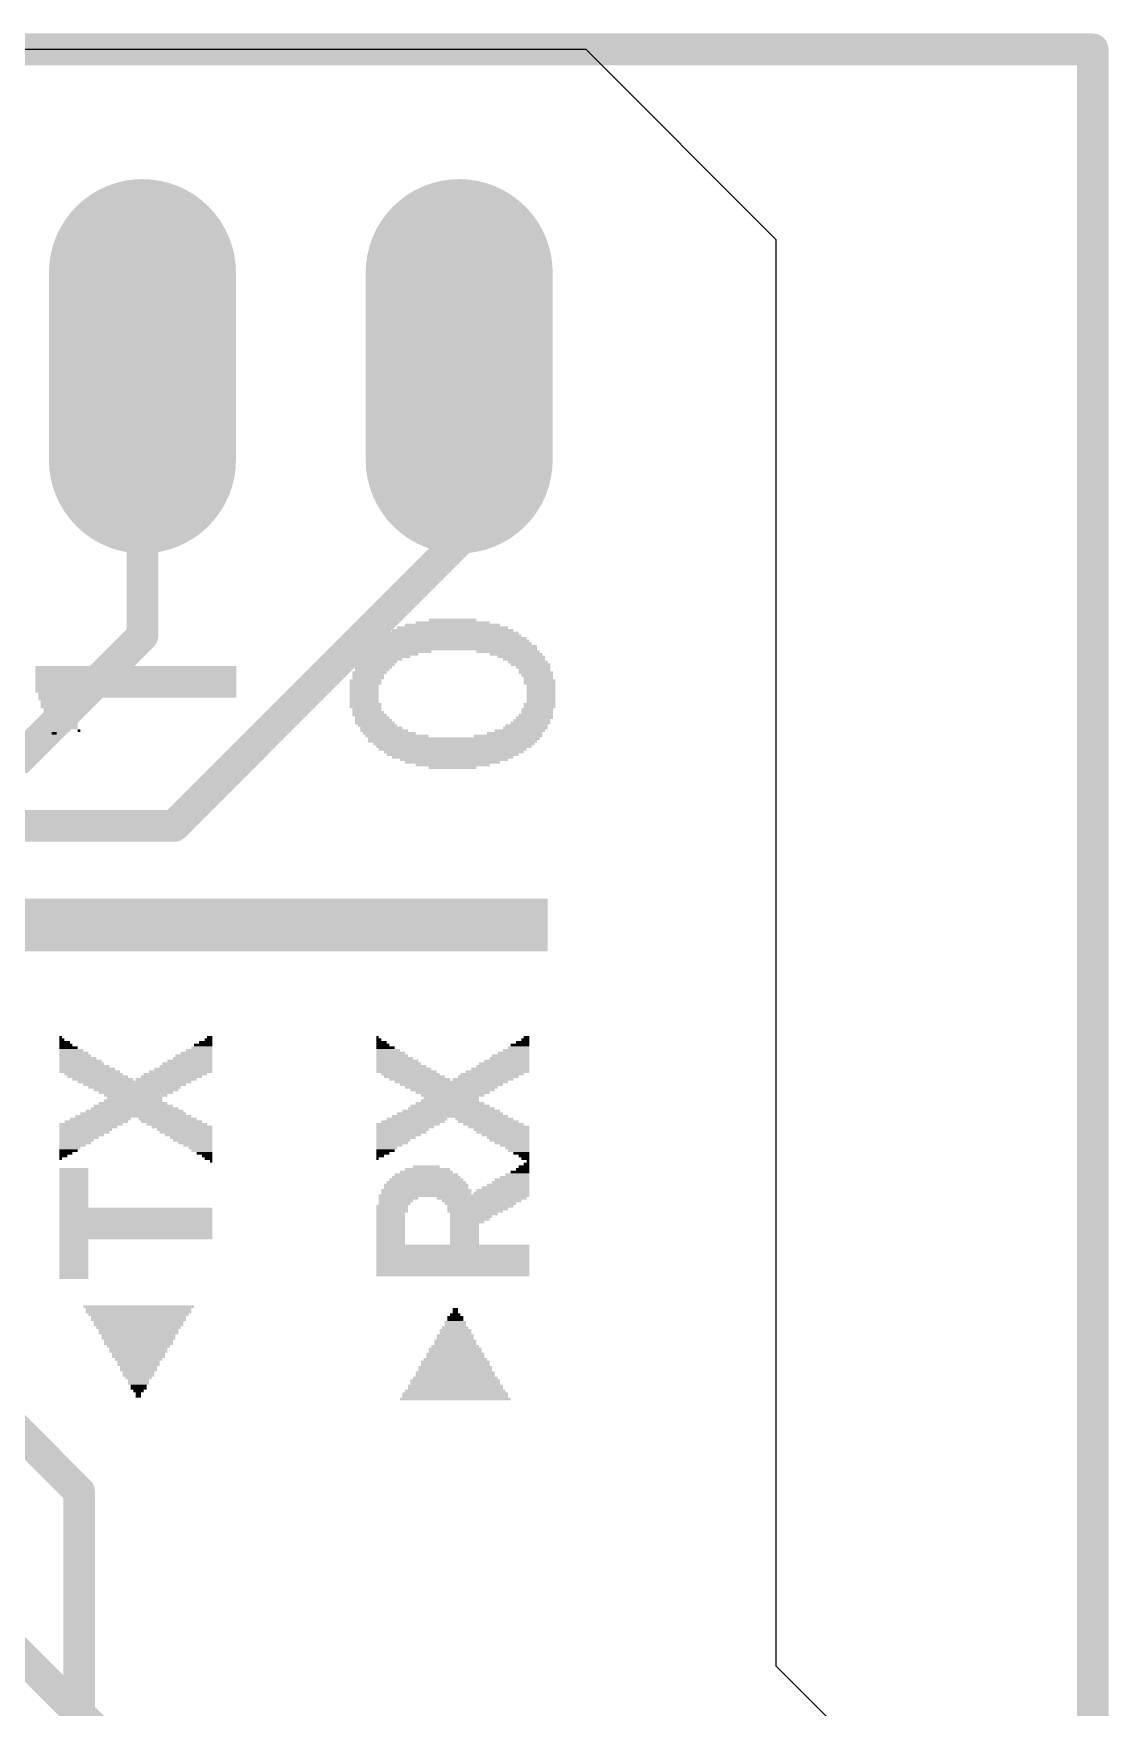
# Model space of a CAD drawing. Extents: x -3.3 to 68.7, y -0.1 to 53.5.
# Drawn here: x 60.09 to 68.71, y 40.05 to 53.47 of the extents above; entities that cross this region are included whole.
import ezdxf

# ---------------------------------------------------------------- set-up
doc = ezdxf.new("R2010")
doc.units = 0
for name, color, linetype in [('1', 12, 'CONTINUOUS'), ('16', 5, 'CONTINUOUS'), ('17', 110, 'CONTINUOUS'), ('20', 53, 'CONTINUOUS'), ('200', 4, 'CONTINUOUS')]:
    doc.layers.add(name, color=color, linetype=linetype)

# ---------------------------------------------------------------- blocks, each defined once
blk = doc.blocks.new('LONGP100')
at = {"const_width": 1}
blk.add_lwpolyline([(-0.5, 0), (0.5, 0)], dxfattribs=at)
at = {"const_width": 0.5}
for points in [[(-0.5, 0.25, 1), (-0.5, -0.25)], [(0.5, -0.25, 1), (0.5, 0.25)]]:
    blk.add_lwpolyline(points, format="xyb", dxfattribs=at)
blk = doc.blocks.new('RECT')
blk.add_solid([(-0.5, -0.5), (0.5, -0.5), (-0.5, 0.5), (0.5, 0.5)])

msp = doc.modelspace()

# ---------------------------------------------------------------- linework, layer by layer
at = {"layer": '1', "const_width": 0.254}
for points in [[(0, 53.34), (68.58, 53.34)], [(68.58, 53.34), (68.58, 0)], [(61.087, 39.37), (59.309, 41.148)]]:
    msp.add_lwpolyline(points, dxfattribs=at)
at = {"layer": '1', "const_width": 0.127}
for points in [[(68.6435, 53.34, 1), (68.5165, 53.34)], [(68.58, 53.2765, 1), (68.58, 53.4035)]]:
    msp.add_lwpolyline(points, format="xyb", dxfattribs=at)
at = {"layer": '16', "const_width": 0.254}
for points in [[(0, 53.34), (68.58, 53.34)], [(68.58, 53.34), (68.58, 0)], [(60.96, 48.641), (60.96, 50.8)], [(63.627, 50.673), (63.5, 50.8)], [(63.627, 49.53), (63.627, 50.673)], [(61.214, 47.117), (63.627, 49.53)], [(59.944, 47.625), (60.96, 48.641)], [(61.214, 47.117), (43.053, 47.117)], [(60.452, 41.783), (57.023, 45.212)], [(60.452, 41.783), (60.452, 38.354)]]:
    msp.add_lwpolyline(points, dxfattribs=at)
at = {"layer": '16', "const_width": 0.127}
for points in [[(68.6435, 53.34, 1), (68.5165, 53.34)], [(68.58, 53.2765, 1), (68.58, 53.4035)], [(61.0235, 50.8, 1), (60.8965, 50.8)], [(63.5449, 50.8449, 1), (63.4551, 50.7551)], [(63.6905, 50.673, 1), (63.5635, 50.673)], [(63.5821, 50.6281, 1), (63.6719, 50.7179)], [(63.6719, 49.4851, 1), (63.5821, 49.5749)], [(63.5635, 49.53, 1), (63.6905, 49.53)], [(60.8965, 48.641, 1), (61.0235, 48.641)], [(61.0049, 48.5961, 1), (60.9151, 48.6859)], [(61.1691, 47.1619, 1), (61.2589, 47.0721)], [(61.214, 47.0535, 1), (61.214, 47.1805)], [(60.5155, 41.783, 1), (60.3885, 41.783)], [(60.4071, 41.7381, 1), (60.4969, 41.8279)]]:
    msp.add_lwpolyline(points, format="xyb", dxfattribs=at)
at = {"layer": '20'}
for p, q in [((1, 53.34), (64.516, 53.34)), ((64.516, 53.34), (66.04, 51.816)), ((66.04, 51.816), (66.04, 40.386)), ((66.04, 40.386), (68.58, 37.846))]:
    msp.add_line(p, q, dxfattribs=at)

# ---------------------------------------------------------------- block references
at = {"layer": '17', "xscale": 1.5, "yscale": 1.5, "rotation": 90}
for p in [(60.96, 50.8), (60.96, 50.8), (63.5, 50.8), (63.5, 50.8)]:
    msp.add_blockref('LONGP100', p, dxfattribs=at)
at = {"layer": '200'}
for p, xscale, yscale in [((63.4467, 48.7045), 0.889, 0.0213), ((63.4467, 48.7257), 0.762, 0.0211), ((63.4479, 48.7468), 0.5918, 0.0211), ((63.4467, 48.768), 0.381, 0.0213), ((63.4467, 48.5563), 1.3564, 0.0211), ((63.4365, 48.5775), 1.2903, 0.0213), ((63.4479, 48.5987), 1.2268, 0.0211), ((63.4479, 48.6198), 1.1862, 0.0211), ((63.4365, 48.641), 1.1227, 0.0213), ((63.4479, 48.6622), 1.0592, 0.0211), ((63.4479, 48.6833), 0.9728, 0.0211), ((62.865, 48.4505), 0.3607, 0.0213), ((62.8434, 48.4293), 0.3175, 0.0211), ((62.9082, 48.4717), 0.4013, 0.0211), ((62.9501, 48.4928), 0.4445, 0.0211), ((63.4365, 48.5352), 1.3767, 0.0211), ((63.0123, 48.514), 0.5283, 0.0213), ((63.8912, 48.514), 0.508, 0.0213), ((63.9559, 48.4928), 0.4242, 0.0211), ((63.9978, 48.4717), 0.381, 0.0211), ((64.0194, 48.4505), 0.3378, 0.0213), ((64.0499, 48.4293), 0.3175, 0.0211), ((60.9067, 48.387), 1.6104, 0.0213), ((60.9067, 48.3658), 1.6104, 0.0211), ((60.9067, 48.3447), 1.6104, 0.0211), ((60.9067, 48.3235), 1.6104, 0.0213), ((60.9067, 48.3023), 1.6104, 0.0211), ((62.771, 48.3235), 0.254, 0.0213), ((62.771, 48.3023), 0.254, 0.0211), ((62.7812, 48.3447), 0.2743, 0.0211), ((62.8231, 48.4082), 0.3175, 0.0211), ((62.8129, 48.387), 0.2972, 0.0213), ((62.8015, 48.3658), 0.2743, 0.0211), ((64.0728, 48.4082), 0.3175, 0.0211), ((64.0931, 48.387), 0.2769, 0.0213), ((64.1045, 48.3658), 0.254, 0.0211), ((64.1147, 48.3447), 0.2743, 0.0211), ((64.1248, 48.3235), 0.254, 0.0213), ((64.135, 48.3023), 0.2337, 0.0211), ((60.9067, 48.2812), 1.6104, 0.0211), ((60.9067, 48.26), 1.6104, 0.0213), ((60.9067, 48.2388), 1.6104, 0.0211), ((60.9067, 48.2177), 1.6104, 0.0211), ((60.9067, 48.1965), 1.6104, 0.0213), ((60.9181, 48.1753), 1.5875, 0.0211), ((60.9181, 48.1542), 1.5875, 0.0211), ((62.7482, 48.2812), 0.254, 0.0211), ((62.7482, 48.26), 0.254, 0.0213), ((62.738, 48.2388), 0.2337, 0.0211), ((62.738, 48.2177), 0.2337, 0.0211), ((62.738, 48.1965), 0.2337, 0.0213), ((62.738, 48.1753), 0.2337, 0.0211), ((62.738, 48.1542), 0.2337, 0.0211), ((64.1452, 48.2812), 0.254, 0.0211), ((64.1452, 48.26), 0.254, 0.0213), ((64.1566, 48.2388), 0.2311, 0.0211), ((64.1566, 48.2177), 0.2311, 0.0211), ((64.1566, 48.1965), 0.2311, 0.0213), ((64.1566, 48.1753), 0.2311, 0.0211), ((64.1566, 48.1542), 0.2311, 0.0211), ((60.2513, 48.133), 0.254, 0.0213), ((60.2615, 48.1118), 0.2337, 0.0211), ((60.2717, 48.0907), 0.254, 0.0211), ((60.2717, 48.0695), 0.254, 0.0213), ((60.2831, 48.0483), 0.2311, 0.0211), ((60.2945, 48.0272), 0.254, 0.0211), ((62.738, 48.133), 0.2337, 0.0213), ((62.738, 48.1118), 0.2337, 0.0211), ((62.7482, 48.0907), 0.254, 0.0211), ((62.7482, 48.0695), 0.254, 0.0213), ((62.771, 48.0272), 0.254, 0.0211), ((62.7596, 48.0483), 0.2311, 0.0211), ((64.1248, 48.0483), 0.254, 0.0211), ((64.1248, 48.0272), 0.254, 0.0211), ((64.1452, 48.0907), 0.254, 0.0211), ((64.1452, 48.0695), 0.254, 0.0213), ((64.1566, 48.133), 0.2311, 0.0213), ((64.1566, 48.1118), 0.2311, 0.0211), ((60.2945, 48.006), 0.254, 0.0213), ((60.3047, 47.9848), 0.2337, 0.0211), ((60.3148, 47.9637), 0.254, 0.0211), ((60.3148, 47.9425), 0.254, 0.0213), ((60.325, 47.9213), 0.2337, 0.0211), ((60.325, 47.9002), 0.2337, 0.0211), ((62.7812, 48.006), 0.2743, 0.0213), ((62.8015, 47.9848), 0.2743, 0.0211), ((62.8129, 47.9637), 0.2972, 0.0211), ((62.8231, 47.9425), 0.3175, 0.0213), ((62.8434, 47.9213), 0.3175, 0.0211), ((62.8764, 47.9002), 0.3378, 0.0211), ((64.0296, 47.9002), 0.3581, 0.0211), ((64.0397, 47.9213), 0.3378, 0.0211), ((64.0728, 47.9425), 0.3175, 0.0213), ((64.0829, 47.9637), 0.2972, 0.0211), ((64.1033, 47.9848), 0.2972, 0.0211), ((64.1147, 48.006), 0.2743, 0.0213), ((60.2933, 47.879), 0.1702, 0.0213), ((60.2513, 47.8578), 0.0406, 0.0211), ((60.452, 47.879), 0.0203, 0.0213), ((62.898, 47.879), 0.381, 0.0213), ((62.9399, 47.8578), 0.4242, 0.0211), ((63.0022, 47.8367), 0.508, 0.0211), ((63.4568, 47.8155), 1.3767, 0.0213), ((63.4467, 47.7943), 1.3564, 0.0211), ((63.4581, 47.7732), 1.2929, 0.0211), ((63.4581, 47.752), 1.2471, 0.0213), ((63.8924, 47.8367), 0.5512, 0.0211), ((63.9458, 47.8578), 0.4445, 0.0211), ((63.9864, 47.879), 0.4039, 0.0213), ((63.4479, 47.7308), 1.1862, 0.0211), ((63.4581, 47.7097), 1.1201, 0.0211), ((63.4479, 47.6885), 1.0592, 0.0213), ((63.4479, 47.6673), 0.9728, 0.0211), ((63.4581, 47.6462), 0.8661, 0.0211), ((63.4467, 47.625), 0.762, 0.0213), ((63.4479, 47.6038), 0.5918, 0.0211), ((63.4467, 47.5827), 0.381, 0.0211), ((46.1645, 46.5243), 36.0883, 0.0211), ((46.1645, 46.5032), 36.0883, 0.0211), ((46.1645, 46.482), 36.0883, 0.0213), ((46.1645, 46.4608), 36.0883, 0.0211), ((46.1645, 46.4397), 36.0883, 0.0211), ((46.1645, 46.4185), 36.0883, 0.0213), ((46.1645, 46.3973), 36.0883, 0.0211), ((46.1645, 46.3762), 36.0883, 0.0211), ((46.1645, 46.355), 36.0883, 0.0213), ((46.1645, 46.3338), 36.0883, 0.0211), ((46.1645, 46.3127), 36.0883, 0.0211), ((46.1645, 46.2915), 36.0883, 0.0213), ((46.1645, 46.2703), 36.0883, 0.0211), ((46.1645, 46.2492), 36.0883, 0.0211), ((46.1645, 46.228), 36.0883, 0.0213), ((46.1645, 46.2068), 36.0883, 0.0211), ((46.1645, 46.1857), 36.0883, 0.0211), ((46.1645, 46.1645), 36.0883, 0.0213), ((46.1645, 46.1433), 36.0883, 0.0211), ((46.1645, 46.1222), 36.0883, 0.0211), ((60.3047, 45.4237), 0.0203, 0.0211), ((60.3148, 45.4025), 0.0406, 0.0213), ((60.3364, 45.3813), 0.0838, 0.0211), ((60.3466, 45.3602), 0.1041, 0.0211), ((60.3682, 45.339), 0.1473, 0.0213), ((61.4363, 45.339), 0.1702, 0.0213), ((61.4477, 45.3602), 0.1473, 0.0211), ((61.468, 45.3813), 0.1067, 0.0211), ((61.4896, 45.4025), 0.0635, 0.0213), ((61.4998, 45.4237), 0.0432, 0.0211), ((62.8548, 45.4025), 0.0406, 0.0213), ((62.8764, 45.3813), 0.0838, 0.0211), ((62.8447, 45.4237), 0.0203, 0.0211), ((62.8866, 45.3602), 0.1041, 0.0211), ((62.9082, 45.339), 0.1473, 0.0213), ((63.9763, 45.339), 0.1702, 0.0213), ((63.9877, 45.3602), 0.1473, 0.0211), ((64.008, 45.3813), 0.1067, 0.0211), ((64.0296, 45.4025), 0.0635, 0.0213), ((64.0397, 45.4237), 0.0432, 0.0211), ((60.4215, 45.2755), 0.254, 0.0213), ((60.4418, 45.2543), 0.2946, 0.0211), ((60.4634, 45.2332), 0.3378, 0.0211), ((60.3898, 45.3178), 0.1905, 0.0211), ((60.4101, 45.2967), 0.2311, 0.0211), ((60.4736, 45.212), 0.3581, 0.0213), ((61.3207, 45.212), 0.4013, 0.0213), ((61.341, 45.2332), 0.3607, 0.0211), ((61.3626, 45.2543), 0.3175, 0.0211), ((61.3728, 45.2755), 0.2972, 0.0213), ((61.3943, 45.2967), 0.254, 0.0211), ((61.4159, 45.3178), 0.2108, 0.0211), ((62.9615, 45.2755), 0.254, 0.0213), ((62.9818, 45.2543), 0.2946, 0.0211), ((63.0034, 45.2332), 0.3378, 0.0211), ((62.9298, 45.3178), 0.1905, 0.0211), ((62.9501, 45.2967), 0.2311, 0.0211), ((63.0136, 45.212), 0.3581, 0.0213), ((63.8607, 45.212), 0.4013, 0.0213), ((63.881, 45.2332), 0.3607, 0.0211), ((63.9026, 45.2543), 0.3175, 0.0211), ((63.9128, 45.2755), 0.2972, 0.0213), ((63.9343, 45.2967), 0.254, 0.0211), ((63.9559, 45.3178), 0.2108, 0.0211), ((60.4952, 45.1908), 0.4013, 0.0211), ((60.5168, 45.1697), 0.4445, 0.0211), ((60.5371, 45.1485), 0.4851, 0.0213), ((60.5688, 45.1273), 0.4674, 0.0211), ((60.6006, 45.1062), 0.4851, 0.0211), ((60.6425, 45.085), 0.4877, 0.0213), ((61.1505, 45.085), 0.4877, 0.0213), ((61.1937, 45.1062), 0.4877, 0.0211), ((61.2242, 45.1273), 0.508, 0.0211), ((61.2673, 45.1485), 0.508, 0.0213), ((61.2889, 45.1697), 0.4648, 0.0211), ((61.3093, 45.1908), 0.4242, 0.0211), ((63.0555, 45.1697), 0.442, 0.0211), ((63.0352, 45.1908), 0.4013, 0.0211), ((63.0771, 45.1485), 0.4851, 0.0213), ((63.1088, 45.1273), 0.4674, 0.0211), ((63.1406, 45.1062), 0.4851, 0.0211), ((63.1825, 45.085), 0.4877, 0.0213), ((63.6905, 45.085), 0.4877, 0.0213), ((63.7337, 45.1062), 0.4877, 0.0211), ((63.7642, 45.1273), 0.508, 0.0211), ((63.8073, 45.1485), 0.508, 0.0213), ((63.8289, 45.1697), 0.4648, 0.0211), ((63.8493, 45.1908), 0.4242, 0.0211), ((60.8965, 45.0638), 0.9093, 0.0211), ((60.8978, 45.0427), 0.8255, 0.0211), ((60.8965, 45.0215), 0.7417, 0.0213), ((60.9079, 45.0003), 0.6782, 0.0211), ((60.9067, 44.9792), 0.5944, 0.0211), ((60.9067, 44.958), 0.508, 0.0213), ((60.8978, 44.9368), 0.4445, 0.0211), ((63.4365, 45.0638), 0.9093, 0.0211), ((63.4378, 45.0427), 0.8255, 0.0211), ((63.4365, 45.0215), 0.7417, 0.0213), ((63.4467, 45.0003), 0.6756, 0.0211), ((63.4479, 44.9792), 0.5918, 0.0211), ((63.4467, 44.958), 0.508, 0.0213), ((63.4378, 44.9368), 0.4445, 0.0211), ((60.8863, 44.8098), 0.8484, 0.0211), ((60.8965, 44.831), 0.7823, 0.0213), ((60.8978, 44.8522), 0.6985, 0.0211), ((60.8863, 44.8733), 0.635, 0.0211), ((60.8851, 44.8945), 0.5512, 0.0213), ((60.8863, 44.9157), 0.4674, 0.0211), ((63.4263, 44.8098), 0.8484, 0.0211), ((63.4365, 44.831), 0.7823, 0.0213), ((63.4365, 44.8522), 0.696, 0.0211), ((63.4263, 44.8733), 0.635, 0.0211), ((63.4263, 44.8945), 0.5486, 0.0213), ((63.4263, 44.9157), 0.4674, 0.0211), ((60.5485, 44.7252), 0.508, 0.0211), ((60.5269, 44.704), 0.4648, 0.0213), ((60.5053, 44.6828), 0.4216, 0.0211), ((60.5892, 44.7463), 0.508, 0.0211), ((60.6222, 44.7675), 0.4877, 0.0213), ((60.8863, 44.7887), 0.9296, 0.0211), ((61.1619, 44.7675), 0.4648, 0.0213), ((61.1937, 44.7463), 0.4877, 0.0211), ((61.2356, 44.7252), 0.4851, 0.0211), ((61.2775, 44.704), 0.4877, 0.0213), ((61.2991, 44.6828), 0.4445, 0.0211), ((63.0885, 44.7252), 0.508, 0.0211), ((63.0669, 44.704), 0.4648, 0.0213), ((63.0453, 44.6828), 0.4216, 0.0211), ((63.1292, 44.7463), 0.508, 0.0211), ((63.1622, 44.7675), 0.4877, 0.0213), ((63.4263, 44.7887), 0.9296, 0.0211), ((63.7019, 44.7675), 0.4648, 0.0213), ((63.7337, 44.7463), 0.4877, 0.0211), ((63.7756, 44.7252), 0.4851, 0.0211), ((63.8175, 44.704), 0.4877, 0.0213), ((63.8391, 44.6828), 0.4445, 0.0211), ((60.4952, 44.6617), 0.4013, 0.0211), ((60.452, 44.6193), 0.315, 0.0211), ((60.4215, 44.577), 0.254, 0.0213), ((60.3999, 44.5558), 0.2108, 0.0211), ((60.3783, 44.5347), 0.1676, 0.0211), ((60.4736, 44.6405), 0.3581, 0.0213), ((60.4317, 44.5982), 0.2743, 0.0211), ((61.3093, 44.6617), 0.4242, 0.0211), ((61.3308, 44.6405), 0.381, 0.0213), ((61.3512, 44.6193), 0.3404, 0.0211), ((61.3626, 44.5982), 0.3175, 0.0211), ((61.3842, 44.577), 0.2743, 0.0213), ((61.4045, 44.5558), 0.2337, 0.0211), ((61.4261, 44.5347), 0.1905, 0.0211), ((62.9615, 44.577), 0.254, 0.0213), ((62.9399, 44.5558), 0.2108, 0.0211), ((62.9183, 44.5347), 0.1676, 0.0211), ((63.0352, 44.6617), 0.4013, 0.0211), ((63.0136, 44.6405), 0.3581, 0.0213), ((62.9933, 44.6193), 0.3175, 0.0211), ((62.9717, 44.5982), 0.2743, 0.0211), ((63.8493, 44.6617), 0.4242, 0.0211), ((63.8708, 44.6405), 0.381, 0.0213), ((63.8924, 44.6193), 0.3378, 0.0211), ((63.9026, 44.5982), 0.3175, 0.0211), ((63.9229, 44.577), 0.2769, 0.0213), ((63.9445, 44.5558), 0.2337, 0.0211), ((63.9661, 44.5347), 0.1905, 0.0211), ((60.3047, 44.45), 0.0203, 0.0213), ((60.3682, 44.5135), 0.1473, 0.0213), ((60.3466, 44.4923), 0.1041, 0.0211), ((60.3263, 44.4712), 0.0635, 0.0211), ((61.4363, 44.5135), 0.1702, 0.0213), ((61.4578, 44.4923), 0.127, 0.0211), ((61.4794, 44.4712), 0.0838, 0.0211), ((61.4896, 44.45), 0.0635, 0.0213), ((61.5112, 44.4288), 0.0203, 0.0211), ((62.9082, 44.5135), 0.1473, 0.0213), ((62.8866, 44.4923), 0.1041, 0.0211), ((62.8663, 44.4712), 0.0635, 0.0211), ((62.8447, 44.45), 0.0203, 0.0213), ((63.9763, 44.5135), 0.1702, 0.0213), ((63.9978, 44.4923), 0.127, 0.0211), ((64.0194, 44.4712), 0.0838, 0.0211), ((64.0296, 44.45), 0.0635, 0.0213), ((64.0397, 44.4077), 0.0432, 0.0211), ((64.0512, 44.4288), 0.0203, 0.0211), ((60.4101, 44.3653), 0.2311, 0.0211), ((60.4101, 44.3442), 0.2311, 0.0211), ((60.4101, 44.323), 0.2311, 0.0213), ((60.4101, 44.3018), 0.2311, 0.0211), ((60.4101, 44.2807), 0.2311, 0.0211), ((60.4101, 44.2595), 0.2311, 0.0213), ((63.2358, 44.2595), 0.635, 0.0213), ((63.2358, 44.2807), 0.5944, 0.0211), ((63.2358, 44.3018), 0.5486, 0.0211), ((63.2358, 44.323), 0.508, 0.0213), ((63.2358, 44.3442), 0.4216, 0.0211), ((63.246, 44.3653), 0.3607, 0.0211), ((63.2358, 44.3865), 0.2134, 0.0213), ((63.9128, 44.2595), 0.2972, 0.0213), ((63.9229, 44.2807), 0.2769, 0.0211), ((63.9445, 44.3018), 0.2337, 0.0211), ((63.9661, 44.323), 0.1905, 0.0213), ((63.9877, 44.3442), 0.1473, 0.0211), ((64.008, 44.3653), 0.1067, 0.0211), ((64.0194, 44.3865), 0.0838, 0.0213), ((60.4101, 44.2383), 0.2311, 0.0211), ((60.4101, 44.2172), 0.2311, 0.0211), ((60.4101, 44.196), 0.2311, 0.0213), ((60.4101, 44.1748), 0.2311, 0.0211), ((60.4101, 44.1537), 0.2311, 0.0211), ((60.4101, 44.1325), 0.2311, 0.0213), ((63.4581, 44.1537), 1.2065, 0.0211), ((63.0136, 44.1325), 0.3175, 0.0213), ((63.2358, 44.196), 0.7214, 0.0213), ((63.2358, 44.1748), 0.7214, 0.0211), ((63.2358, 44.2383), 0.6756, 0.0211), ((63.2358, 44.2172), 0.6756, 0.0211), ((63.6803, 44.1325), 0.7214, 0.0213), ((63.8391, 44.1748), 0.4445, 0.0211), ((63.8493, 44.196), 0.4242, 0.0213), ((63.8708, 44.2172), 0.381, 0.0211), ((63.8924, 44.2383), 0.3378, 0.0211), ((60.9079, 44.0478), 1.2268, 0.0211), ((60.9079, 44.0267), 1.2268, 0.0211), ((60.9079, 44.0055), 1.2268, 0.0213), ((60.4101, 44.1113), 0.2311, 0.0211), ((60.4101, 44.0902), 0.2311, 0.0211), ((60.4101, 44.069), 0.2311, 0.0213), ((62.9615, 44.069), 0.254, 0.0213), ((62.9615, 44.0478), 0.254, 0.0211), ((62.9615, 44.0267), 0.254, 0.0211), ((62.9501, 44.0055), 0.2311, 0.0213), ((62.992, 44.1113), 0.2743, 0.0211), ((62.9818, 44.0902), 0.254, 0.0211), ((63.6803, 44.1113), 0.635, 0.0211), ((63.6689, 44.0902), 0.5715, 0.0211), ((63.6702, 44.069), 0.5283, 0.0213), ((63.6486, 44.0478), 0.4851, 0.0211), ((63.6283, 44.0267), 0.4445, 0.0211), ((63.6168, 44.0055), 0.381, 0.0213), ((60.9079, 43.9843), 1.2268, 0.0211), ((60.9079, 43.9632), 1.2268, 0.0211), ((60.9079, 43.942), 1.2268, 0.0213), ((60.9079, 43.9208), 1.2268, 0.0211), ((60.9079, 43.8997), 1.2268, 0.0211), ((60.9079, 43.8785), 1.2268, 0.0213), ((60.9079, 43.8573), 1.2268, 0.0211), ((62.9501, 43.9843), 0.2311, 0.0211), ((62.9501, 43.9632), 0.2311, 0.0211), ((62.9501, 43.942), 0.2311, 0.0213), ((62.9501, 43.9208), 0.2311, 0.0211), ((62.9501, 43.8997), 0.2311, 0.0211), ((62.9501, 43.8785), 0.2311, 0.0213), ((62.9501, 43.8573), 0.2311, 0.0211), ((63.5851, 43.9632), 0.3175, 0.0211), ((63.5635, 43.942), 0.2743, 0.0213), ((63.5432, 43.9208), 0.2337, 0.0211), ((63.5432, 43.8997), 0.2337, 0.0211), ((63.5432, 43.8785), 0.2337, 0.0213), ((63.5432, 43.8573), 0.2337, 0.0211), ((63.5953, 43.9843), 0.3378, 0.0211), ((60.9079, 43.8362), 1.2268, 0.0211), ((60.9079, 43.815), 1.2268, 0.0213), ((60.4101, 43.7938), 0.2311, 0.0211), ((60.4101, 43.7727), 0.2311, 0.0211), ((60.4101, 43.7515), 0.2311, 0.0213), ((60.4101, 43.7303), 0.2311, 0.0211), ((63.4479, 43.7515), 1.2268, 0.0213), ((63.4479, 43.7303), 1.2268, 0.0211), ((62.9501, 43.8362), 0.2311, 0.0211), ((62.9501, 43.815), 0.2311, 0.0213), ((62.9501, 43.7938), 0.2311, 0.0211), ((62.9501, 43.7727), 0.2311, 0.0211), ((63.5432, 43.8362), 0.2337, 0.0211), ((63.5432, 43.815), 0.2337, 0.0213), ((63.5432, 43.7938), 0.2337, 0.0211), ((63.5432, 43.7727), 0.2337, 0.0211), ((60.4101, 43.7092), 0.2311, 0.0211), ((60.4101, 43.688), 0.2311, 0.0213), ((60.4101, 43.6668), 0.2311, 0.0211), ((60.4101, 43.6457), 0.2311, 0.0211), ((60.4101, 43.6245), 0.2311, 0.0213), ((60.4101, 43.6033), 0.2311, 0.0211), ((63.4479, 43.7092), 1.2268, 0.0211), ((63.4479, 43.688), 1.2268, 0.0213), ((63.4479, 43.6668), 1.2268, 0.0211), ((63.4479, 43.6457), 1.2268, 0.0211), ((63.4479, 43.6245), 1.2268, 0.0213), ((63.4479, 43.6033), 1.2268, 0.0211), ((60.4101, 43.5822), 0.2311, 0.0211), ((60.4101, 43.561), 0.2311, 0.0213), ((60.4101, 43.5398), 0.2311, 0.0211), ((60.4101, 43.5187), 0.2311, 0.0211), ((60.4101, 43.4975), 0.2311, 0.0213), ((63.4479, 43.5822), 1.2268, 0.0211), ((63.4479, 43.561), 1.2268, 0.0213), ((63.4479, 43.5398), 1.2268, 0.0211), ((63.4479, 43.5187), 1.2268, 0.0211), ((60.9295, 43.2647), 0.889, 0.0211), ((60.9283, 43.2435), 0.8458, 0.0213), ((60.9283, 43.2223), 0.8458, 0.0211), ((60.9283, 43.2012), 0.8052, 0.0211), ((63.4683, 43.2012), 0.0838, 0.0211), ((63.4683, 43.2435), 0.0432, 0.0213), ((63.4683, 43.2223), 0.0432, 0.0211), ((60.9295, 43.18), 0.762, 0.0213), ((60.9295, 43.1588), 0.762, 0.0211), ((60.9283, 43.1377), 0.7188, 0.0211), ((60.9283, 43.1165), 0.7188, 0.0213), ((60.9283, 43.0953), 0.6782, 0.0211), ((60.9283, 43.0742), 0.6375, 0.0211), ((60.9283, 43.053), 0.6375, 0.0213), ((63.4695, 43.0742), 0.254, 0.0211), ((63.4695, 43.053), 0.254, 0.0213), ((63.4683, 43.0953), 0.2108, 0.0211), ((63.4683, 43.1377), 0.1702, 0.0211), ((63.4683, 43.1165), 0.1702, 0.0213), ((63.4695, 43.18), 0.127, 0.0213), ((63.4695, 43.1588), 0.127, 0.0211), ((60.9283, 43.0318), 0.5918, 0.0211), ((60.9283, 43.0107), 0.5918, 0.0211), ((60.9283, 42.9895), 0.5512, 0.0213), ((60.9283, 42.9683), 0.5512, 0.0211), ((60.9283, 42.9472), 0.5055, 0.0211), ((60.9283, 42.926), 0.4648, 0.0213), ((63.4683, 42.926), 0.4242, 0.0213), ((63.4683, 42.9472), 0.3835, 0.0211), ((63.4683, 42.9895), 0.3378, 0.0213), ((63.4683, 42.9683), 0.3378, 0.0211), ((63.4683, 43.0318), 0.2972, 0.0211), ((63.4683, 43.0107), 0.2972, 0.0211), ((60.9283, 42.9048), 0.4648, 0.0211), ((60.9283, 42.8837), 0.4242, 0.0211), ((60.9283, 42.8625), 0.4242, 0.0213), ((60.9295, 42.8413), 0.381, 0.0211), ((60.9283, 42.8202), 0.3378, 0.0211), ((60.9283, 42.799), 0.3378, 0.0213), ((63.4683, 42.8202), 0.5512, 0.0211), ((63.4683, 42.799), 0.5512, 0.0213), ((63.4695, 42.8413), 0.508, 0.0211), ((63.4683, 42.8837), 0.4648, 0.0211), ((63.4683, 42.8625), 0.4648, 0.0213), ((63.4683, 42.9048), 0.4242, 0.0211), ((60.9283, 42.7778), 0.2972, 0.0211), ((60.9283, 42.7567), 0.2972, 0.0211), ((60.9295, 42.7355), 0.254, 0.0213), ((60.9295, 42.7143), 0.254, 0.0211), ((60.9283, 42.6932), 0.2108, 0.0211), ((60.9283, 42.672), 0.1702, 0.0213), ((60.9283, 42.6508), 0.1702, 0.0211), ((63.4683, 42.672), 0.7188, 0.0213), ((63.4683, 42.6508), 0.7188, 0.0211), ((63.4683, 42.6932), 0.6782, 0.0211), ((63.4683, 42.7355), 0.6325, 0.0213), ((63.4683, 42.7143), 0.6325, 0.0211), ((63.4683, 42.7778), 0.5918, 0.0211), ((63.4683, 42.7567), 0.5918, 0.0211), ((60.9295, 42.6297), 0.127, 0.0211), ((60.9295, 42.6085), 0.127, 0.0213), ((60.9283, 42.5873), 0.0838, 0.0211), ((60.9283, 42.5662), 0.0432, 0.0211), ((60.9283, 42.545), 0.0432, 0.0213), ((63.4695, 42.5238), 0.889, 0.0211), ((63.4683, 42.5662), 0.8458, 0.0211), ((63.4683, 42.545), 0.8458, 0.0213), ((63.4683, 42.5873), 0.8052, 0.0211), ((63.4695, 42.6297), 0.762, 0.0211), ((63.4695, 42.6085), 0.762, 0.0213)]:
    msp.add_blockref('RECT', p, dxfattribs=dict(at, xscale=xscale, yscale=yscale))

doc.saveas('drawing.dxf')
